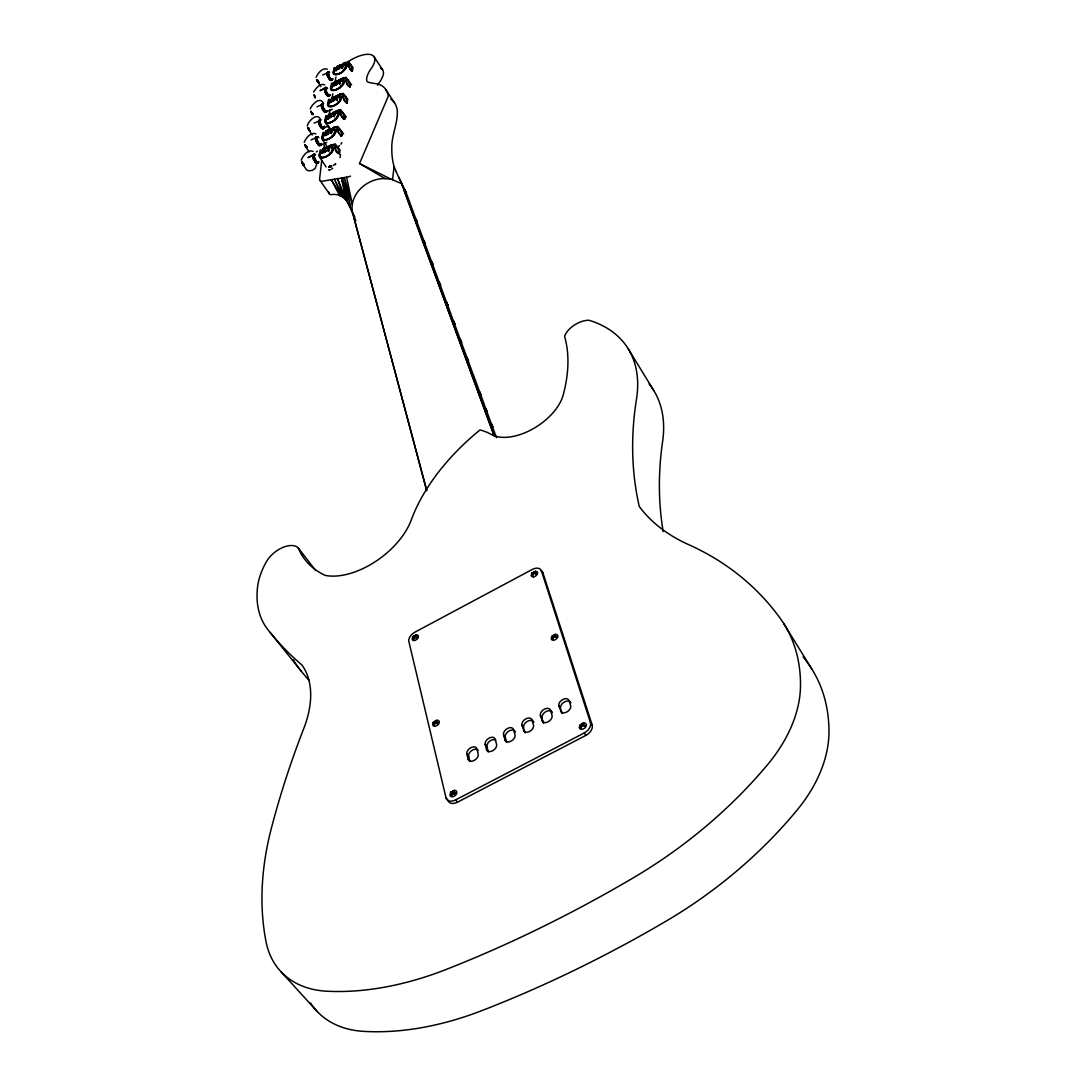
<?xml version="1.0" encoding="UTF-8"?>
<svg xmlns="http://www.w3.org/2000/svg" width="1086" height="1086" viewBox="0 0 1086 1086"><rect width="100%" height="100%" fill="white"/><g stroke="black" fill="none" stroke-linecap="round" stroke-linejoin="round"><path stroke-width="1.5" d="M329.262 117.858L331.121 115.808M335.384 131.406L334.176 134.786L331.61 137.243A7.249 3.258 -33.8 0 1 324.185 139.741A7.249 3.258 -33.8 0 1 324.13 135.193M326.818 134.488C328.868 133.239 325.23 135.139 328.203 132.872C325.338 133.51 324.076 138.194 325.325 133.985M342.443 64.631L340.447 64.997A1.697 0.692 -14.4 0 0 340.841 65.201L341.588 65.174M324.008 152.149C325.596 152.216 324.823 147.696 323.709 152.583M331.461 166.226C328.786 167.203 327.863 166.429 330.701 167.285L330.022 165.886L331.488 166.267M318.279 81.206L317.723 82.02L318.279 81.206L318.89 82.726M314.981 97.278L315.266 97.659M312.456 113.12L311.872 113.962L312.456 113.12L313.08 114.641L312.836 113.582M308.967 129.777L310.229 130.999L308.967 129.723M337.719 128.691L338.52 132.343L340.814 135.818M305.845 146.61L306.008 147.329L306.483 146.284L306.768 147.56M339.443 67.807C335.221 68.323 338.886 71.35 339.321 67.617M303.605 163.932L303.021 164.814L303.605 163.932L304.256 165.479L303.999 164.393M328.99 94.767L328.786 95.853L326.492 92.867M329.832 95.405L329.139 94.944M329.384 95.527L329.425 94.821M331.895 78.925L331.542 80.364L330.375 80.296M332.031 79.115L331.827 80.242M332.316 78.749L332.112 79.807L331.176 79.346M332.438 79.617L332.465 78.925M332.642 78.599L332.248 80.065L331.379 79.862M332.791 78.789L331.203 80.54M333.85 99.437L331.827 101.188L333.049 101.446L333.714 100.116L332.126 100.374M335.045 82.482L334.203 82.305L336.171 81.871M336.741 83.337C332.9 84.952 338.859 82.482 335.791 84.884C336.538 86.147 335.669 82.672 336.701 83.283M323.75 127.333L323.519 128.528M325.515 88.835L325.732 87.749M324.185 127.143L323.044 128.46L322.515 127.822M324.375 126.818L323.954 128.352M327.022 72.708L327.266 74.418M327.144 73.576L327.307 72.586M325.732 111.057L325.529 112.17M326.153 111.831L326.18 111.125M326.438 111.709L326.465 111.003M328.067 72.26L329.397 77.065M329.058 95.731L328.691 94.889M331.298 116.066L330.361 115.93M318.822 161.475L318.592 162.724L317.316 162.724M321.632 104.432L321.877 106.184M321.755 105.328L322.27 103.781M323.506 103.822L322.61 103.591L322.651 105.858M322.528 105.003L323.058 103.727M321.062 143.786L320.546 145.388M321.225 143.976L320.994 145.198L320.071 145.049M321.402 143.651L321.334 145.062L319.026 145.483M324.361 88.4L325.474 93.301L327.212 95.677L328.854 96.165M324.633 88.278L324.877 90.016M324.755 89.161L324.958 88.075M323.302 127.266L323.085 128.392M323.424 128.175L323.452 127.456M328.515 114.546L330.022 114.016M315.388 138.153L316.175 141.669L318.836 145.239M315.537 137.664L317.546 143.719M315.945 138.465L315.537 137.813M316.732 138.139L316.813 136.727M318.565 120.858L319.705 125.867L321.483 128.257L323.166 128.732M319.759 121.32L319.976 120.193M312.578 155.773L313.379 159.343L315.429 162.276M312.741 155.284L312.985 157.117M312.863 156.221L313.243 154.674L314.628 154.619M313.026 155.162L315.714 162.153M334.882 85.278L335.221 84.274M307.284 126.017C308.139 121.021 317.655 111.641 320.723 119.894M333.769 100.482C329.9 103.184 334.963 98.215 332.492 100.088M302.682 162.438L302.044 161.8L303.021 164.868M338.913 68.567C338.072 70.142 336.524 68.689 339.022 68.622M332.33 101.229L333.429 100.523L332.628 100.387M333.497 100.536L332.452 101.432L332.615 100.645M330.823 116.066L329.56 117.559M326.519 134.935L328.203 132.655M315.076 97.916L314.03 94.862L314.641 95.487M310.949 111.722L310.935 111.03L311.981 114.111M316.813 79.835L317.818 82.183M308.614 129.193L309.238 128.935L308.003 127.659L309.116 130.469M331.406 129.791L329.886 129.763M326.058 148.063C326.153 146.515 324.918 148.768 327.361 147.845M329.628 130.306L328.909 129.573L328.081 130.673M332.75 113.514L331.406 113.433M326.234 147.126C326.669 148.809 327.239 146.067 329.031 147.139M328.909 129.573L329.615 130.116L330.592 128.949M337.054 80.622L336.47 81.341L337.176 81.436M339.932 65.608C339.036 64.685 341.642 65.852 339.144 65.784M335.167 97.211L334.461 96.586M339.904 64.861L340.515 65.364A1.697 0.692 -14.4 0 0 340.963 65.581L341.506 65.594M336.212 126.75L335.615 127.184M392.548 179.652L394.069 166.62L393.186 163.009A237.78 111.967 -31.2 0 1 391.802 147.9C391.503 135.193 397.965 123.302 397.286 110.636A76.4 34.467 -34.6 0 0 393.268 101.256A52.114 23.485 -34.3 0 0 390.675 99.084M321.741 160.226L319.637 178.701A8.647 3.964 -34.8 0 0 321.714 181.308L347.601 177.032A8.009 3.706 -34.6 0 0 350.452 176.108M322.311 153.235L322.963 151.28L322.162 152.298M325.026 135.546L325.148 134.854M324.239 145.144C324.904 150.275 320.981 148.619 324.782 148.28M330.687 102.288C330.063 99.396 331.474 102.641 330.796 101.622M333.619 86.079C334.583 82.332 333.809 87.559 333.728 85.414M580.494 727.688C583.209 724.729 577.616 725.095 581.757 725.91L580.603 727.837L581.349 727.973L580.603 727.837M581.227 727.81C580.874 723.683 587.73 727.362 582.653 724.552C585.87 721.606 580.901 724.457 579.788 725.448M552.272 638.69L553.1 636.477L552.38 638.84L553.086 638.948L552.38 638.84M552.978 638.785C552.638 635.229 555.625 637.889 556.426 636.695C551.769 636.858 557.647 632.323 554.647 636.437L556.426 636.695M335.248 81.301L335.927 76.984M532.208 575.39L533.009 573.286L532.316 575.539M532.887 575.471C532.249 571.535 539.647 574.956 534.502 573.245L536.212 573.462M451.124 795.291C452.455 789.373 451.124 798.468 453.038 793.513L452.604 792.956L451.124 795.291L451.83 795.454M433.64 724.688L434.495 722.448L433.748 724.837L435.595 723.127L437.291 723.452C434.061 721.389 438.866 718.769 436.07 722.394L435.635 721.837M434.305 724.81L435.174 722.57L437.291 723.452M413.047 639.03L413.875 636.912L413.155 639.179L414.92 637.563L416.522 637.821C414.784 636.966 416.4 633.369 415.368 636.871L414.961 636.328M413.685 639.125L414.513 637.007L416.522 637.821M301.256 160.348C302.478 155.936 308.22 148.986 313.107 151.429M316.107 77.377C317.587 73.373 322.718 67.196 327.334 69.233M304.216 142.375C305.682 138.207 311.125 131.528 315.89 133.89M330.945 102.369L331.189 100.591M336.063 69.477L336.389 70.576L336.497 68.88M328.148 118.944L328.271 117.139M322.501 151.891L322.243 153.56L322.61 151.66M337.027 80.853L336.538 81.586M329.425 112.822L329.981 109.645M339.999 157.619L340.529 154.592M333.307 149.488L335.045 143.773L340.135 150.153M346.705 66.667L348.321 61.522L353.126 67.821M341.371 98.595L343.027 93.233L347.941 99.573M344.208 82.4L345.837 77.147L351.592 84.857M338.778 114.953L340.461 109.469L346.339 117.234M335.927 131.813L337.637 126.22L343.583 133.985M336.361 99.437L337.339 97.876L336.103 99.057M342.036 67.997C342.131 65.622 342.348 66.748 342.647 68.228M327.049 150.384L325.841 151.117L327.13 150.832M333.456 115.401C336.456 111.003 332.9 119.894 334.244 114.804M342.294 68.377L342.742 65.988M330.551 132.261C333.578 127.836 330.022 136.755 331.352 131.65M337.597 98.269L336.864 100.346L336.891 98.459M339.239 83.242C340.42 78.776 340.271 86.269 339.646 82.97M339.742 84.138L340.217 81.708M330.809 132.641L332.072 131.447M336.864 100.346L337.339 97.876M328.569 150.031C328.529 147.112 329.017 152.963 328.963 149.705M334.216 116.731L334.705 114.22M331.325 133.605L331.814 131.053M328.664 151.293L329.153 148.714M339.633 68.024L340.868 67.739M334.162 99.953L335.425 99.668M337.027 83.989L338.316 83.473M331.447 116.555L332.723 116.27M328.529 133.429L329.859 132.899M341.778 67.508L342.986 66.368M333.796 84.939L333.063 85.495L333.633 84.735M336.592 68.622L336.117 70.536L336.443 68.798M327.415 118.048L328.108 117.532M336.158 70.617L336.443 69.165L335.71 69.531M330.633 102.6L330.863 101.012M328.42 116.962L327.931 118.985L328.61 116.772M332.262 96.966L332.845 93.817M333.198 72.45L334.135 67.658L335.696 67.834M330.578 88.21L331.529 83.31L332.52 83.052M327.619 104.419L328.583 99.437L329.873 99.315M324.89 120.79L325.881 115.713L327.185 115.578M321.904 137.664L322.922 132.492L324.239 132.329M319.162 155.366L320.18 150.072L321.85 150.126M336.389 69.097L335.669 69.748L336.226 69.015M313.976 95.161L314.343 95.853M328.216 117.451L327.986 118.673L328.216 117.451L327.361 117.967M329.601 130.266C326.18 131.189 330.768 129.424 328.569 130.931L327.28 130.266L328.569 130.931M326.492 148.239L325.461 148.049M301.989 162.031L302.37 162.819M332.859 113.338L333.904 112.727M306.836 147.248L305.994 145.999M304.324 165.153L303.157 163.511M315.347 97.373L315.307 96.138M313.135 114.342L311.438 112.374M318.605 82.169L317.804 80.961M328.759 167.42L329.696 165.873L330.538 165.669L330.755 166.986L331.542 165.968M335.425 84.002C338.33 83.622 334.529 86.242 335.533 84.45M337.719 69.07L336.728 69.029M325.556 151.212L323.818 152.447M327.782 132.696C325.624 132.763 330.158 133.849 326.628 134.433M333.891 100.672L333.47 99.695M331.121 116.718L329.357 118.021L330.782 116.65M323.981 151.361L325.61 150.357M331.664 129.763L330.714 128.935L330.103 129.777M328.746 154.769L331.352 152.216L332.587 148.782L331.284 147.574L328.624 147.682A7.398 3.353 -33.9 0 0 319.813 155.61A7.398 3.353 -33.9 0 0 328.746 154.769L332.384 151.185L332.75 149.067L331.461 147.872M305.682 145.32L305.112 144.805M331.406 137.026L333.986 134.501L335.207 131.121A7.33 3.285 -33.8 0 0 327.47 131.773A7.33 3.285 -33.8 0 0 322.868 138.899A7.33 3.285 -33.8 0 0 331.406 137.026L331.61 137.243M334.325 120.03L334.298 120.084A7.263 3.231 -33.7 0 1 325.841 121.985A7.263 3.231 -33.7 0 1 330.388 114.98A7.263 3.231 -33.7 0 1 338.058 114.288L337.678 116.338L334.488 120.37A7.181 3.19 -33.7 0 1 328.311 122.908A7.181 3.19 -33.7 0 1 325.868 120.722M334.488 120.37L338.262 115.523A7.263 3.231 -33.7 0 0 336.959 113.433L335.601 113.053M339.837 87.396L342.334 84.966L343.502 81.776A7.127 3.109 -33.5 0 0 335.968 82.536A7.127 3.109 -33.5 0 0 331.515 89.337A7.127 3.109 -33.5 0 0 339.837 87.396L340.013 87.667A7.127 3.109 -33.5 0 1 332.248 90.043A7.127 3.109 -33.5 0 1 333.741 84.667A7.045 3.068 -33.5 0 0 332.357 89.962A7.045 3.068 -33.5 0 0 340.027 87.613L341.642 86.337A7.914 3.448 -33.5 0 0 342.782 80.201A7.914 3.448 -33.5 0 0 333.144 84.287A7.914 3.448 -33.5 0 0 331.99 90.437L333.266 90.532A7.914 3.448 -33.5 0 0 340.094 87.627L343.325 84.016L343.678 82.047A7.127 3.109 -33.5 0 0 341.262 80.893L341.072 80.622M336.945 103.659L339.484 101.202L340.665 97.957L339.389 96.844L336.796 96.993A7.195 3.163 -33.6 0 0 328.257 104.65A7.195 3.163 -33.6 0 0 336.945 103.659L338.506 102.749M342.375 71.595L344.859 69.192L346.013 66.056A7.059 3.041 -33.4 0 0 338.533 66.857A7.059 3.041 -33.4 0 0 334.135 73.563A7.059 3.041 -33.4 0 0 342.375 71.595L346.19 67.223L345.742 65.662L342.389 65.459L343.597 64.943M310.284 108.899C311.804 104.392 320.574 95.636 323.479 103.659M326.479 133.754L325.393 135.098M331.04 101.853L332.099 100.536L331.216 100.957M334.909 85.373L335.017 84.341L334.135 84.762M332.492 113.528L333.972 112.591M339.361 153.805L339.158 150.723L337.027 146.773M335.316 145.823L335.941 149.99L339.253 153.927M344.683 119.338L343 113.27M347.221 103.021L346.108 97.984M337.895 128.229L338.316 132.438L341.343 136.184M317.994 162.547L316.868 162.914M349.991 86.853L349.38 82.903M343.298 95.188L343.909 99.193M317.058 163.036L315.171 168.425L312.306 170.366L309.089 170.841L306.686 170.027L301.65 162.724M317.56 162.438L316.718 163.239M317.845 162.316L316.27 163.158L315.103 162.194M321.375 144.343L320.519 145.13M352.421 71.147L351.823 67.251L349.624 63.843M313.691 154.483L313.189 155.393M313.637 155.203L314.03 154.334M323.234 128.65L323.56 127.836M324.008 127.646L328.23 126.288M326.723 111.301L326.248 112.184L324.809 111.641M315.985 137.773L316.474 136.877M327.062 111.166L325.786 111.817M327.212 111.383L325.61 112.482M316.773 137.447L318.293 137.257M348.579 63.409L349.678 68.35M326.004 111.614L325.243 111.451M315.388 138.017L316.094 136.972L317.954 137.393M326.289 111.491L325.963 112.306L324.225 111.885L321.972 108.464L321.171 105.573L322.732 103.862M318.415 121.211L320.655 119.84M328.922 96.111L329.248 95.31M318.714 121.089L319.053 120.261M329.194 95.989L329.682 95.12M319.189 120.519L319.786 124.578M319.501 120.084L321.28 126.546M330.008 94.984L328.746 95.609M330.158 95.201L328.583 96.287M331.298 79.821L330.144 79.794M331.583 79.699L329.845 79.061M321.198 104.908L323.411 103.564M321.823 103.971L321.863 107.297M324.307 151.551C323.099 154.66 327.538 149.366 324.185 151.076C325.081 149.311 325.366 152.556 324.049 152.325M324.823 87.83L324.605 90.138M325.271 87.64L327.022 93.966M325.596 87.504L325.99 91.848M327.171 72.938L328.596 71.649L329.655 72.395M327.931 71.961L327.823 75.26M327.891 72.626L328.257 71.812M328.393 72.07L328.977 75.966M467.401 358.814L406.503 193.579L403.503 189.1L494.157 435.785L401.888 183.724L391.123 179.204L385.028 178.593L359.534 163.524L388.326 96.138A76.712 34.168 -34.6 0 0 384.512 87.912A52.318 23.281 -34.4 0 0 374.521 83.446A91.482 39.666 -33 0 1 368.711 82.36A11.552 5.063 -33.8 0 1 366.661 80.038A30.625 13.453 -33.6 0 1 370.869 69.029A29.811 12.896 -34.1 0 0 374.426 62.269A23.186 10.046 -34 0 0 368.534 54.3A24.91 10.792 -34 0 0 347.371 62.214L346.57 62.377M327.891 132.913L327.022 133.592L327.687 133.157M332.628 100.279L333.578 99.776M335.547 84.192L336.361 83.391L335.194 84.151M328.786 167.203L330.334 167.163L330.538 165.669M302.763 164.461L303.252 163.416L302.614 163.674M305.913 147.207L306.143 145.768M311.641 113.596L311.478 112.863M314.723 97.401L314.573 96.681M317.492 81.667L317.329 80.961M313.623 92.052C315.646 88.604 320.289 82.672 324.673 84.857M308.994 128.08L308.573 128.705L308.125 127.714M317.696 79.902L317.384 80.649L316.963 79.767M584.241 726.208L584.702 725.434M329.669 117.505L330.565 116.867M551.647 636.654L552.693 635.731L553.941 636.328L551.647 636.654L553.1 636.477M555.842 637.224L556.29 636.505M452.333 793.35C448.667 793.907 451.735 790.486 452.808 792.576L453.894 790.486L452.373 792.02M454.803 793.907L455.143 792.943L453.079 792.183L454.6 790.635L453.514 792.739L455.292 793.119L454.803 793.907L453.038 793.513M535.642 573.951L536.077 573.272M437.156 723.262L437.617 722.529M434.916 722.991C431.386 723.615 434.4 720.235 435.391 722.258L437.237 720.547M414.282 637.455C410.915 638.147 413.82 634.835 414.73 636.763L416.495 635.147M416.386 637.631L416.848 636.939M579.87 725.557L582.218 725.136L583.372 723.208M450.554 792.97L450.948 792.074M533.837 573.15L532.059 572.824L533.837 573.15L535.588 571.535L534.502 573.245M433.219 722.665L435.391 722.258M532.14 572.933L531.706 573.612L533.402 573.842M412.68 637.197L414.73 636.763M553.548 635.758L555.652 634.482M336.823 66.762L338.506 66.015M533.443 572.593L535.588 571.535M434.97 721.715L437.115 720.398M534.122 572.675L535.479 571.385M414.323 636.233L416.386 634.998M331.121 116.012L331.013 116.623M327.524 147.139L328.637 146.854L327.443 147.329M339.266 67.739L338.004 68.269M329.357 117.166L329.289 117.953M532.059 572.824L531.624 573.503L533.009 573.286M334.95 114.6L333.497 115.17M340.461 82.088L339.036 82.645M338.9 68.432L338.33 67.78M337.787 102.057L338.533 102.708L340.841 99.165L339.565 97.143L335.438 97.821L338.221 96.776M341.479 94.034L340.773 94.333M331.759 98.568C330.538 97.564 333.402 97.468 331.732 98.731M328.053 117.356L328.216 117.057A7.263 3.231 -33.7 0 0 326.167 119.636M325.094 134.202L325.271 133.904A7.249 3.258 -33.8 0 1 326.682 132.75M333.972 85.645L335.411 84.26M328.705 149.311L327.891 149.936M342.307 66.545L341.533 67.128M339.769 82.278L338.995 82.862M329.669 129.75L331.054 129.723M338.588 146.42L339.633 145.538M335.465 164.678L335.615 163.66L335.085 164.108A8.199 3.747 -33.9 0 1 333.293 165.289M337.217 103.903L338.778 102.586A7.982 3.516 -33.6 0 0 339.945 96.342A7.982 3.516 -33.6 0 0 330.212 100.441A7.982 3.516 -33.6 0 0 329.031 106.713L330.32 106.808A7.982 3.516 -33.6 0 0 337.217 103.903A7.113 3.136 -33.6 0 1 328.773 105.668A7.113 3.136 -33.6 0 1 333.836 98.622M325.053 134.135L324.823 134.542M342.647 71.812L344.167 70.536A7.833 3.38 -33.4 0 0 345.294 64.508A7.833 3.38 -33.4 0 0 335.737 68.594A7.833 3.38 -33.4 0 0 334.597 74.635L335.873 74.717A7.833 3.38 -33.4 0 0 342.647 71.812A6.978 3.014 -33.4 0 1 334.176 73.278A6.978 3.014 -33.4 0 1 340.868 66.015L340.868 66.015M336.565 69.898L337.502 68.907M328.339 118.225L329.411 116.894L328.515 117.302M339.511 65.472L338.411 65.771M322.678 152.787L323.764 151.429L322.854 151.836M344.004 78.07L344.778 77.839M317.451 151.117L316.325 151.945M329.9 116.609L330.918 116.229M338.588 110.392L339.701 110.215M328.447 147.126L327.402 146.624L327.415 147.465M412.585 637.088L413.875 636.912M324.999 150.832L325.474 150.153M325.936 147.262L326.967 147.859M333.891 99.505L332.248 100.564M433.138 722.543L434.495 722.448M317.316 162.995L318.442 162.466L317.153 163.389M335.642 145.619C332.587 154.864 345.769 156.642 336.429 146.162M314.506 154.402L313.379 154.931L314.424 158.909M341.588 136.361L341.696 133.13L339.008 128.596M319.474 145.565C321.823 145.035 318.266 146.325 317.886 144.506M439.219 282.36L440.74 285.292L440.006 284.491M446.509 302.125L448.043 305.112L447.323 304.324M453.446 320.954L455.007 323.995L454.274 323.207M460.247 339.416L461.754 342.497L460.301 339.389M496.465 437.685L473.537 375.254M479.618 391.965L481.274 395.209L480.528 394.449M315.877 137.433L316.949 136.945M491.293 423.649L493.003 426.988L492.243 426.241M322.881 128.854L324.293 128.202L324.388 126.085M341.045 111.288L340.651 113.46L342.416 117.546M318.605 120.763L319.515 120.342M346.909 103.197L347.493 100.971L345.538 97.021M325.203 112.347L326.872 111.6M450.473 792.848L451.898 792.807M446.007 797.776A9.299 6.122 -39.3 0 0 455.577 799.92L584.2 732.969A9.353 6.272 -36 0 0 590.431 722.529L541.357 570.666A8.607 5.308 -34.8 0 0 532.194 569.485L414.92 632.161A8.552 5.213 -37.4 0 0 408.838 641.419L446.007 797.776L447.839 800.097A9.299 6.136 -39.3 0 0 457.396 802.242L585.924 735.371A9.34 6.272 -36 0 0 592.141 724.946L542.973 573.001L541.357 570.666M324.388 88.333L325.922 88.278M326.044 87.586L325.651 89.69M332.438 79.672L329.845 79.916M335.045 82.047L334.271 82.645L335.072 81.504M348.891 63.259L348.592 66.368L350.805 70.115M329.139 114.546L330.456 114.587M338.289 66.517L336.945 66.395L338.153 66.042M330.28 167.448L329.547 166.362M325.691 148.103L326.316 147.384M326.737 147.954L324.592 147.832L325.814 148.239M333.918 144.927C334.936 143.719 330.959 144.696 333.09 145.28M342.918 64.603L342.823 63.585L344.303 64.006M345.402 62.459L346.095 62.621M344.438 63.368L345.552 63.002L344.561 63.436M338.628 66.395L337.76 66.653L337.963 65.92M345.932 63.164L344.086 63.151L345.185 62.676L345.579 63.898M346.054 63.232L343.733 63.178L345.063 62.594L345.457 63.83M336.008 81.07L336.931 81.613M340.651 80.12L340.366 79.563M341.981 80.011L341.574 78.776L342.687 78.301L341.221 78.816L341.615 80.052L343.081 79.536M335.017 82.36L334.366 82.088L335.588 81.681M343.597 78.246L344.791 77.988M344.737 78.355L342.891 78.083L344.058 78.518M335.18 81.979L335.941 81.64M333.103 97.17L334.054 97.699M337.61 96.559L337.189 95.405L339.199 95.595M338.764 96.152L338.37 94.903L339.728 94.306L340.244 95.636M339.131 96.111L338.737 94.862L339.85 94.387M331.759 98.935L332.683 97.767M338.737 94.862L340.217 94.713L339.212 95.147M331.746 98.405L332.655 97.509L332.275 98.378L333.361 98.256M341.818 94.346L340.054 94.17L341.914 94.428M322.705 74.961L327.443 72.925M330.443 113.419L330.918 113.677M335.248 112.686L334.556 111.654L336.416 112.184M337.651 111.885L337.244 110.623L335.75 111.139L336.158 112.401M338.167 110.568L339.389 110.297M339.334 110.65L337.461 110.405L338.642 110.84M317.736 81.192L318.646 81.681M324.782 88.631L320.003 90.667L325.936 87.328L327.592 88.685M332.275 128.705L333.741 128.569L332.017 128.528M333.293 129.153L332.886 127.876C334.705 125.474 335.167 130.7 334.271 127.293M333.66 129.125L333.253 127.849L334.393 127.361M335.33 127.306L336.144 127.089M336.511 127.388L334.61 127.143L335.818 127.564M316.949 106.822L321.782 104.785M329.75 146.963L329.044 145.945L331.121 146.108M331.04 146.691L330.633 145.402L331.773 144.913L330.253 145.429L331.461 145.836M323.044 149.311L324.415 148.32M332.167 145.225L331.121 145.66L332.031 145.157L332.452 146.447M332.845 144.913L334.067 144.642L333.212 145.103M329.682 146.719L329.044 145.945M332.37 109.319L326.112 111.682M318.565 121.008L318.809 122.637M314.125 123.139L318.999 121.089M311.058 139.958L315.972 137.895M305.926 146.243L306.876 146.746M320.859 144.995L326.777 142.524M308.234 157.456L314.397 154.131L315.469 154.592M308.22 157.579L313.175 155.529M325.841 151.117L327.185 150.574M330.863 129.804L330.619 129.058M332.072 98.052L332.778 97.903M330.103 114.152L328.773 114.424L330.388 113.976M326.574 130.591C324.538 132.668 326.56 129.655 328.447 131.094M329.465 114.397L330.565 114.356L329.479 114.247M335.235 85.265L336.443 84.369L335.167 84.98M333.348 100.496L332.207 101.12M324.198 148.633L323.329 149.216L324.212 148.212M336.103 96.369L335.153 97.143M336.185 96.776L335.262 96.45L336.524 96.125M341.588 65.065L340.678 64.726L342.185 64.617M336.185 96.885L335.425 96.912A1.724 0.679 -14.2 0 1 335.031 96.722L336.959 96.111M336.131 96.464L335.886 97.211M341.533 64.739L340.8 65.241L341.574 65.472M338.113 68.717L337.8 68.011L339.294 67.454M326.872 133.673L328.298 132.696M385.028 178.593C367.231 178.036 348.742 194.218 352.543 212.87L426.784 490.424M339.361 80.242L337.977 80.907M339.348 79.862L337.909 80.635A1.71 0.679 -14.3 0 0 338.303 80.826L339.402 80.038M342.009 64.617L340.665 65.73M329.642 117.6L330.728 116.745M326.397 134.745L327.809 134.474L328.121 133.334M583.263 723.059L583.996 723.195M326.275 131.949L325.827 131.379L326.424 131.827M339.402 80.391L338.262 80.88M555.76 634.631L554.946 634.373M555.978 637.414L553.806 636.586M453.894 790.486L454.6 790.635M451.002 795.156L451.708 795.305M415.368 636.871L416.983 637.129M336.348 111.939L334.95 112.048M314.044 154.266L314.967 154.483M314.18 154.809L313.732 156.805M584.852 725.624L582.558 724.701M340.556 79.387L341.791 79.631M341.873 79.862L340.434 79.712M320.641 145.402L317.288 142.483M436.07 722.394L437.767 722.719M316.84 136.673L317.75 136.89M316.678 137.338L316.8 140.175M353.642 214.892A29.241 4.005 59.5 0 0 352.543 212.87C349.135 203.177 343.583 192.494 331.013 194.679A8.607 3.991 -34.8 0 1 328.922 192.046M341.14 136.266C344.099 135.153 340.678 129.234 338.465 128.229M323.044 128.189L323.94 128.406M323.614 128.542L322.067 128.012M320.75 120.112L319.841 119.881L319.542 122.338M319.121 120.193L319.963 120.437M318.931 120.587L319.678 120.56L320.153 123.193M344.574 119.446C342.09 118.618 338.479 112.591 341.479 111.383L342.606 112.374M454.016 790.635L454.722 790.798M451.043 792.183L452.808 792.576M321.89 103.903L323.166 103.971M322.732 104.147L321.999 104.175L322.175 105.871L324.035 110.175M321.714 104.297L322.678 104.772M347.113 103.102L344.208 100.319M328.311 95.799L329.289 95.975M329.506 95.582L327.375 93.681M343.407 95.106L345.742 96.925M325.176 87.654L326.492 87.694M324.89 87.776L326.248 88.4M324.714 88.156L325.963 88.509M452.604 792.956L454.654 793.717M349.882 86.934C346.909 86.663 343.515 76.726 347.941 80.011M330.945 80.052L331.922 80.228M328.271 71.785L329.139 72.029M327.836 71.975L328.814 72.165M328.379 72.355C324.918 72.423 328.23 78.844 330.198 80.025M352.312 71.214L351.172 70.807M351.688 71.187C354.484 70.237 351.212 64.481 349.108 63.463M332.791 113.161L332.71 112.428L334.379 112.401M333.999 112.415L332.859 112.998M344.873 67.902L345.633 68.024M342.348 83.663L343.122 83.785M339.497 99.871L340.271 99.993M336.877 116.243L337.651 116.365M334.013 133.116L334.8 133.252M331.379 150.818L332.167 150.954M359.534 163.524L391.123 179.204M333.253 127.849L334.081 128.297M332.886 127.876L333.959 128.474M337.244 110.623L337.515 111.817M337.502 110.867L336.117 111.111M332.873 97.278L333.999 98.12M332.492 97.659L333.171 98.12M338.37 94.903L339.416 95.5M335.764 81.178L336.809 81.789M317.397 162.995L315.537 160.945M314.546 154.361L315.524 154.836M314.682 154.931C312.754 154.809 315.076 159.601 315.85 160.945M318.782 144.995L319.705 145.497M317.451 137.338L316.583 137.08L316.528 139.157M335.886 145.796L336.633 146.081M321.782 128.121L322.691 128.637M323.465 128.311L322.257 127.076M326.194 111.939L322.8 106.781M324.524 111.763L325.433 112.265M323.261 104.514L322.366 104.012L322.311 105.994M341.275 111.464C344.058 112.062 347.194 121.7 342.809 118.442M328.216 95.242L329.153 95.731M327.497 95.541L328.393 96.057M328.108 96.179L326.927 94.944M346.678 103.007C344.14 102.193 340.719 92.894 345.158 96.111M326.071 87.586L327.008 88.075M325.637 87.762L326.682 88.21M330.85 79.495L331.787 79.984M329.275 72.314L327.633 72.395L328.651 76.101M304.256 165.479L302.967 164.203M313.08 114.641L311.831 113.378M318.755 82.631L317.669 81.477M343.19 70.033L343.76 70.4M340.651 85.821L341.221 86.188M335.14 118.469L335.723 118.849M332.248 135.383L332.845 135.764M329.601 153.112L330.185 153.506M331.094 115.645L329.56 116.921M316.501 161.624L317.153 162.466M316.813 162.615L313.881 157.769M315.7 161.95L316.365 162.805M316.067 162.927L314.791 161.244M344.941 198.466L347.194 201.209L342.484 177.873L350.289 205.213L344.425 177.561L352.366 204.67L346.624 177.194M318.184 144.384L319.121 145.117M319.257 143.936L319.908 144.791M319.569 144.927L316.678 140.108M318.877 137.664L317.655 136.619L316.026 137.053L315.795 139.47M321.918 127.211L322.895 127.917M322.556 128.067L320.737 125.433M321.47 127.401L322.121 128.243M321.184 127.524L321.836 128.365M324.66 110.84L325.637 111.546M325.298 111.682L324.062 110.025M324.225 111.03L324.863 111.872M323.94 111.152L324.578 111.994M327.646 94.631L328.596 95.337M327.836 95.663L326.044 93.057M331.23 79.577L330.022 77.934M330.28 78.884L330.904 79.726M329.574 79.183L330.47 79.902M351.375 70.726L350.031 69.382M281.274 972.024L317.316 1011.609M270.115 632.432L301.08 670.972M455.577 799.92L457.396 802.242M298.243 547.914A152.882 86.364 -35.2 0 0 325.243 575.404A62.133 35.268 -36.8 0 0 411.255 519.99A174.507 104.636 -33.6 0 1 480.012 429.934A100.346 57.504 -35.7 0 1 491.089 434.373A45.368 25.643 -33.3 0 0 532.154 429.296A45.368 25.643 -33.3 0 0 563.186 395.005A234.562 127.89 -35.9 0 0 564.557 336.293A18.408 10.208 -32 0 1 589.141 320.289A182.719 103.849 -34.4 0 1 636.464 399.349A702.221 422.753 -19.4 0 0 639.26 506.483A277.677 167.801 -27.1 0 0 688.47 544.548A489.691 327.348 -42.3 0 1 780.535 618.803A218.476 148.185 -35.9 0 1 800.491 686.026A137.922 94.726 -34 0 1 767.653 764.558A341.873 219.766 -35.8 0 1 633.518 877.692A789.712 436.002 -34.6 0 1 447.079 969.106A286.84 184.742 -38.9 0 1 327.171 991.233A128.012 84.464 -42.1 0 1 266.043 941.725A378.81 260.192 -36.6 0 1 271.351 828.333A1324.404 1001.509 -11.6 0 1 303.673 728.787A121.686 71.147 -41.3 0 0 301.976 665.039A707.298 396.485 -27.5 0 1 267.618 629.283A141.75 81.586 -36.7 0 1 257.599 586.698A81.233 46.209 -37.5 0 1 266.287 561.883A21.136 11.81 -38 0 1 282.441 547.615A21.136 11.81 -38 0 1 298.243 547.914L315.592 570.449M466.871 754.078L468.663 756.413L469.966 761.53L468.175 759.195L466.871 754.078A5.756 3.76 -38.3 0 1 470.89 747.643A5.756 3.76 -38.3 0 1 476.863 748.851L478.179 753.955A5.783 3.774 -38.4 0 1 474.175 760.431A5.783 3.774 -38.4 0 1 468.175 759.195M485.184 744.494L486.962 746.829L488.306 751.933L486.542 749.598L485.184 744.494A5.769 3.774 -37.9 0 1 489.175 738.073A5.769 3.774 -37.9 0 1 495.189 739.254L496.573 744.344A5.783 3.787 -37.9 0 1 492.582 750.806A5.783 3.787 -37.9 0 1 486.542 749.598M316.515 161.828L313.786 155.583M318.646 143.121L319.27 144.139M318.931 144.275L317.669 142.375M317.574 143.569L318.483 144.465M504.949 739.96L506.7 742.322L505.302 737.231L503.537 734.883A5.769 3.787 -37.4 0 1 507.501 728.462A5.769 3.787 -37.4 0 1 513.583 729.629L515.008 734.706A5.783 3.801 -37.5 0 1 511.044 741.154A5.783 3.801 -37.5 0 1 504.949 739.96L503.537 734.883M321.646 126.261L322.27 127.266M321.483 127.591L320.289 125.623M320.587 126.709L321.198 127.714M321.727 106.061L324.239 111.22M323.343 110.338L323.954 111.342M521.959 725.244L525.149 732.67L521.959 725.244A5.769 3.801 -36.9 0 1 525.895 718.837A5.769 3.801 -36.9 0 1 532.018 719.977L533.755 722.353A5.769 3.801 -36.9 0 0 533.294 721.457M324.375 110.039L325.013 110.894M486.528 410.793L487.275 411.553L485.646 408.241M327.986 94.686L325.8 90.6M326.329 94.129L327.212 95.011M326.94 95.134L325.176 92.161M540.407 715.579L543.652 723.005L540.407 715.579A5.783 3.801 -36.5 0 1 544.317 709.185A5.783 3.801 -36.5 0 1 550.493 710.298L552.217 712.688A5.769 3.815 -36.5 0 0 551.756 711.805M330.619 78.939L329.465 76.984M330.293 79.074L329.139 77.133M329.859 79.251L327.28 73.278M328.99 78.382L329.587 79.373M467.699 359.697L468.446 360.471L466.885 357.308L473.469 375.294M423.907 240.793L425.332 243.617L424.626 242.816M348.525 80.826L346.217 78.993L347.208 84.056M347.574 85.102L350.194 86.771L348.877 81.871M558.923 705.9L562.195 713.312L558.923 705.9A5.783 3.815 -36 0 1 562.806 699.506A5.783 3.815 -36 0 1 569.037 700.606L570.747 702.995A5.783 3.815 -36 0 0 570.259 702.113M584.2 732.969L585.924 735.371M432.364 263.776C434.468 266.599 430.68 259.378 431.984 262.731M590.431 722.529L592.141 724.946M416.63 221.15L417.35 221.951L415.965 219.168M320.126 180.575L329.425 193.932M352.543 212.87L355.855 220.716M304.555 145.049L309.171 151.904M406.449 192.561L404.549 189.724L405.187 191.625M329.601 166.077L330.334 167.163M319.664 157.321L326.112 166.932M307.691 128.175L312.252 135.003M322.406 139.578L327.877 147.777M327.958 125.107L329.71 127.754M325.393 122.664L329.886 129.465M305.655 146.8L304.962 144.886M385.734 89.486L394.517 102.844M316.46 79.835L320.872 86.568M373.964 56.581L382.543 69.708M783.685 623.473L811.581 668.65M628.251 348.864L653.799 390.566M314.764 161.393L312.836 156.995M316.718 138.899L318.619 143.271M317.831 143.596L316.664 141.438M321.619 126.397L319.732 122.066M320.845 126.723L318.822 121.469M320.003 125.745L320.56 126.845M323.601 110.365L322.026 107.107M323.316 110.473L322.175 108.356M325.773 93.179L326.587 94.156M329.669 78.219L328.556 76.115M328.637 77.391L329.234 78.396M328.963 78.518L327.13 74.296M348.321 80.921L349.081 81.789M339.823 195.901L331.325 179.719L341.588 196.444L334.434 179.204L343.895 197.652L337.542 178.688L345.918 199.403L341.493 178.036L347.194 201.209M318.008 142.239L316.583 137.949M316.922 142.687L315.945 140.42M313.582 159.221L314.139 160.361M320.465 124.252L321.008 125.379M319.393 124.7L319.936 125.827M398.643 177.154L401.888 183.724L398.643 177.154A46.399 5.104 59.7 0 1 396.607 172.728L395.983 171.398M326.221 91.713L326.75 92.812M325.461 92.038L325.99 93.138M323.492 109.075L322.461 106.93M328.366 77.513L327.415 75.314M351.701 211.159L347.439 201.82M334.556 111.654L334.99 112.795M337.189 95.405L337.542 96.315M313.433 157.959L313.881 159.113M325.026 90.925L325.556 92.025M324.741 91.048L325.271 92.147M322.27 108.342L321.32 105.261M319.691 123.275L320.126 124.401M318.958 123.573L319.501 124.7M315.931 139.225L316.773 141.424M340.054 79.319L340.393 80.228M342.579 63.68L342.986 64.848M403.055 187.783L401.711 183.833A29.349 3.326 59.6 0 1 405.852 191.679M394.069 166.62L394.449 167.733M479.659 391.937L480.066 393.2M339.728 94.306L340.122 95.568M339.09 95.066L339.497 96.328M333.619 128.039L334.026 129.329M331.651 144.845L332.18 146.203M446.55 302.098L446.916 303.225M491.347 423.621L491.768 424.938M453.5 320.927L453.867 322.08M569.037 700.606L570.612 705.615A5.797 3.842 -36 0 1 566.729 712.049A5.797 3.842 -36 0 1 560.471 710.923M439.273 282.333L439.613 283.419M550.493 710.298L552.027 715.335A5.797 3.828 -36.5 0 1 548.118 721.783A5.797 3.828 -36.5 0 1 541.914 720.629M532.018 719.977L533.497 725.027A5.797 3.815 -37 0 1 529.547 731.475A5.797 3.815 -37 0 1 523.398 730.308M328.135 75.015L327.714 73.088M325.501 89.554L325.922 90.667M324.741 89.88L325.148 90.993M324.877 91.102L324.32 89.106M322.501 105.736L322.922 106.849M318.673 122.514L319.094 123.641M316.352 140.352L315.795 138.289M313.27 158.135L312.999 155.922M354.145 218.232L426.622 490.709M649.143 383.996A180.249 105.518 -34.4 0 1 662.609 441.513A690.859 426.934 -18.7 0 0 663.179 531.611M803.138 656.881A481.722 330.606 -42.8 0 1 808.391 663.94A214.947 149.773 -36 0 1 828.971 731.557A135.669 95.717 -34 0 1 797.328 809.789A336.619 222.467 -35.9 0 1 665.732 921.349A778.947 442.939 -34.6 0 1 481.98 1010.577A282.401 186.968 -39.1 0 1 363.213 1031.333A125.976 85.387 -42.6 0 1 310.569 1003.057M309.076 680.393A697.28 402.336 -27.2 0 1 298.541 667.768A139.795 82.862 -36.8 0 1 295.175 662.854M294.577 661.822A139.795 82.862 -36.8 0 1 293.437 659.704M377.629 85.21A30.503 13.575 -33.6 0 1 379.53 82.197A29.689 13.018 -34 0 0 383.046 75.436A23.105 10.141 -34 0 0 380.385 68.065M396.159 171.52A44.838 11.43 47.3 0 1 394.598 167.855M354.009 215.557A29.241 4.005 59.5 0 1 354.701 216.888M328.949 154.999A7.317 3.326 -33.9 0 1 320.18 156.275M332.75 168.181A3.312 1.52 -34 0 1 331.719 169.022M330.551 169.647A3.312 1.52 -34 0 1 329.438 169.959M328.963 169.986A3.312 1.52 -34 0 1 328.569 169.905M332.9 121.415A7.263 3.231 -33.7 0 1 325.759 120.777M326.275 119.596A7.181 3.19 -33.7 0 1 328.216 117.125M334.081 130.252A7.249 3.258 -33.8 0 1 335.37 131.406M341.818 142.714A8.118 3.679 -33.8 0 1 340.923 144.112M434.59 721.348A3.747 2.389 -38.4 0 1 439.178 721.362A3.747 2.389 -38.4 0 1 436.3 725.882A3.747 2.389 -38.4 0 1 432.717 724.294M432.893 723.534A3.747 2.389 -38.4 0 1 433.871 722.014M552.991 635.527A3.733 2.389 -35.2 0 1 557.905 636.057A3.733 2.389 -35.2 0 1 553.29 640.251A3.733 2.389 -35.2 0 1 552.285 636.179M582.042 723.643A3.923 2.62 -36 0 1 586.318 725.679A3.923 2.62 -36 0 1 580.766 729.235A3.923 2.62 -36 0 1 581.186 724.186M452.808 791.002A3.896 2.566 -39.3 0 1 456.772 793.174A3.896 2.566 -39.3 0 1 451.274 796.69A3.896 2.566 -39.3 0 1 451.966 791.545M541.127 570.951A8.593 5.308 -34.8 0 1 542.973 573.001M560.634 708.289A5.783 3.815 -36 0 1 563.254 702.71A5.783 3.815 -36 0 1 569.471 701.475M468.663 756.413A5.756 3.76 -38.3 0 1 472.016 750.358A5.756 3.76 -38.3 0 1 478.207 750.29M486.962 746.829A5.756 3.774 -37.9 0 1 489.677 741.222A5.756 3.774 -37.9 0 1 495.773 740.055M505.302 737.231A5.769 3.787 -37.4 0 1 507.99 731.625A5.769 3.787 -37.4 0 1 514.126 730.444M514.886 731.095A5.769 3.787 -37.4 0 1 515.334 731.991M523.696 727.606A5.769 3.801 -36.9 0 1 526.371 722.014A5.769 3.801 -36.9 0 1 532.52 720.819M542.145 717.968A5.769 3.815 -36.5 0 1 544.778 712.375A5.769 3.815 -36.5 0 1 550.969 711.154M330.633 153.683L329.017 155.04A8.213 3.733 -33.9 0 1 321.931 157.972L320.601 157.823A8.213 3.733 -33.9 0 1 321.85 151.185A8.213 3.733 -33.9 0 1 331.854 147.044A8.213 3.733 -33.9 0 1 330.633 153.683M336.144 119.012L334.569 120.329A8.064 3.584 -33.7 0 1 327.619 123.261L326.316 123.139A8.064 3.584 -33.7 0 1 327.51 116.759A8.064 3.584 -33.7 0 1 337.325 112.632A8.064 3.584 -33.7 0 1 336.144 119.012M333.266 135.926L331.678 137.27A8.131 3.652 -33.8 0 1 324.66 140.203L323.343 140.08A8.131 3.652 -33.8 0 1 324.565 133.564A8.131 3.652 -33.8 0 1 334.474 129.438A8.131 3.652 -33.8 0 1 333.266 135.926M339.85 81.138L338.33 81.694A7.127 3.109 -33.5 0 0 335.126 83.513A7.045 3.068 -33.5 0 1 338.33 81.694L341.262 80.893L339.85 81.138M414.241 640.509A3.584 2.186 -37.4 0 0 418.409 636.084A3.584 2.186 -37.4 0 0 413.304 636.627A3.584 2.186 -37.4 0 0 414.241 640.509M533.457 576.856A3.611 2.226 -34.8 0 0 537.57 572.458A3.611 2.226 -34.8 0 0 532.249 573.096A3.611 2.226 -34.8 0 0 533.457 576.856"/></g></svg>
